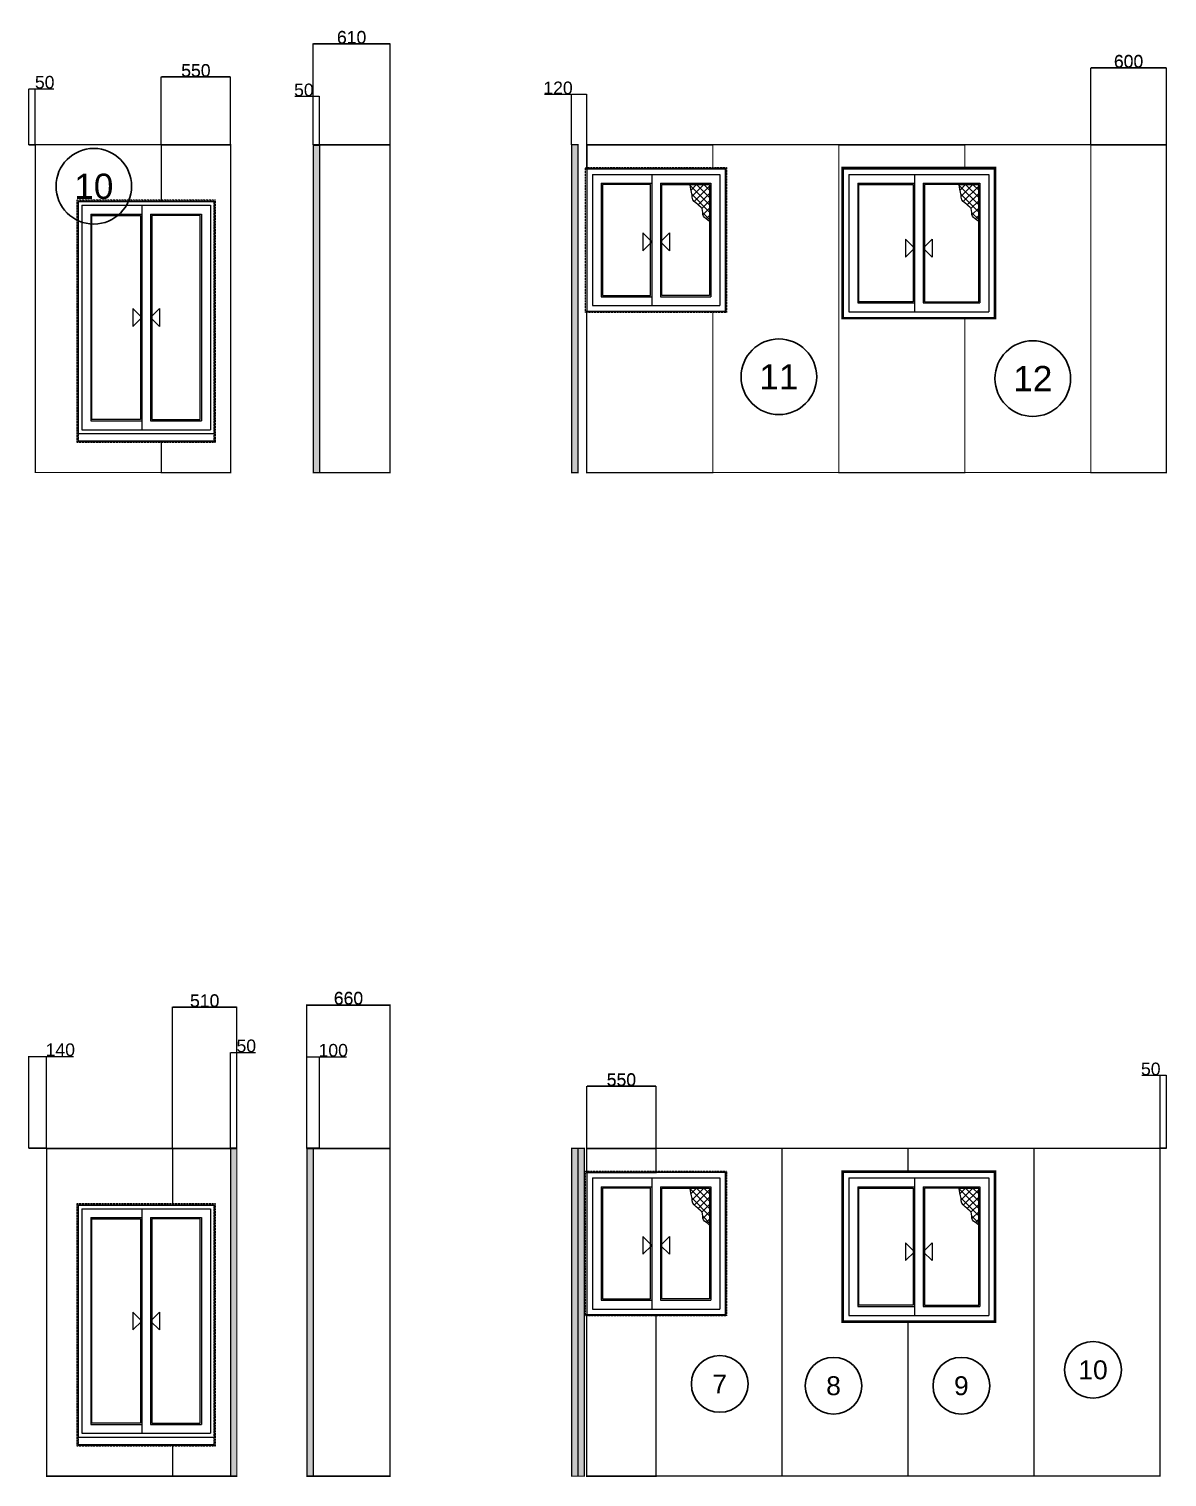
# Model space of a CAD drawing. Header units: millimetres. Extents: x 55547 to 190849, y 191990 to 326950.
# Drawn here: x 142917 to 151949, y 217054 to 228541 of the extents above; entities that cross this region are included whole.
import ezdxf
from ezdxf.enums import TextEntityAlignment as Align

# ---------------------------------------------------------------- set-up
doc = ezdxf.new("R2010")
doc.units = ezdxf.units.MM
doc.linetypes.add('HID', pattern=[3, 2, -1])
doc.layers.get('Defpoints').update_dxf_attribs({"color": 144})
for name, color, linetype in [('000_50T 1pcs', 3, 'Continuous'), ('000_50T 갯수', 2, 'Continuous'), ('000_90T 2pcs', 4, 'Continuous'), ('000_90T 갯수', 2, 'Continuous'), ('000_삭제분', 4, 'Continuous'), ('AA-DWXM-WIND', 4, 'Continuous'), ('HAT', 9, 'Continuous'), ('WID', 4, 'Continuous')]:
    doc.layers.add(name, color=color, linetype=linetype)
doc.styles.get("Standard").update_dxf_attribs({"font": 'arial.ttf'})
doc.dimstyles.new('ISO-25', dxfattribs={"dimtxt": 2.5, "dimasz": 2.5, "dimexe": 1.25, "dimexo": 0.625, "dimtad": 1, "dimtxsty": 'Standard', "dimcen": 2.5, "dimadec": 0, "dimazin": 0, "dimtfac": 1, "dimtmove": 0, "dimatfit": 3, "dimfxl": 1, "dimarcsym": 0})

# ---------------------------------------------------------------- blocks, each defined once
blk = doc.blocks.new('*D185')
at = {"layer": '000_50T 1pcs', "color": 0, "lineweight": -2, "transparency": 16777216}
for p, q in [((142917, 227623), (142917, 228067)), ((142920, 228066), (142965, 228066)), ((142967, 227623), (142967, 228067)), ((142967, 228066), (143114, 228066))]:
    blk.add_line(p, q, dxfattribs=at)
at = {"layer": '000_50T 1pcs', "color": 0, "transparency": 16777216}
for points in [[(142920, 228066), (142920, 228066), (142917, 228066)], [(142965, 228066), (142965, 228066), (142967, 228066)]]:
    blk.add_solid(points, dxfattribs=at)
at = {"layer": 'Defpoints', "color": 0, "transparency": 16777216}
for p in [(142967, 228066), (142917, 227622), (142967, 227622)]:
    blk.add_point(p, dxfattribs=at)
at = {"layer": '000_50T 1pcs', "color": 0, "lineweight": 30, "transparency": 16777216, "insert": (143042, 228118), "char_height": 100, "attachment_point": 5}
blk.add_mtext('50', dxfattribs=at)
blk = doc.blocks.new('*D186')
at = {"layer": '000_50T 1pcs', "color": 0, "lineweight": -2, "transparency": 16777216}
for p, q in [((143967, 227623), (143967, 228162)), ((144515, 228161), (143970, 228161)), ((144517, 227623), (144517, 228162))]:
    blk.add_line(p, q, dxfattribs=at)
at = {"layer": '000_50T 1pcs', "color": 0, "transparency": 16777216}
for points in [[(143970, 228161), (143970, 228160), (143967, 228161)], [(144515, 228161), (144515, 228160), (144517, 228161)]]:
    blk.add_solid(points, dxfattribs=at)
at = {"layer": 'Defpoints', "color": 0, "transparency": 16777216}
for p in [(143967, 228161), (143967, 227622), (144517, 227622)]:
    blk.add_point(p, dxfattribs=at)
at = {"layer": '000_50T 1pcs', "color": 0, "lineweight": 30, "transparency": 16777216, "insert": (144242, 228212), "char_height": 100, "attachment_point": 5}
blk.add_mtext('550', dxfattribs=at)
blk = doc.blocks.new('*D187')
at = {"layer": '000_50T 1pcs', "color": 0, "lineweight": -2, "transparency": 16777216}
for p, q in [((145173, 228006), (145027, 228006)), ((145173, 227623), (145173, 228007)), ((145221, 228006), (145176, 228006)), ((145223, 227623), (145223, 228007))]:
    blk.add_line(p, q, dxfattribs=at)
at = {"layer": '000_50T 1pcs', "color": 0, "transparency": 16777216}
for points in [[(145176, 228006), (145176, 228005), (145173, 228006)], [(145221, 228006), (145221, 228005), (145223, 228006)]]:
    blk.add_solid(points, dxfattribs=at)
at = {"layer": 'Defpoints', "color": 0, "transparency": 16777216}
for p in [(145173, 228006), (145173, 227622), (145223, 227622)]:
    blk.add_point(p, dxfattribs=at)
at = {"layer": '000_50T 1pcs', "color": 0, "lineweight": 30, "transparency": 16777216, "insert": (145099, 228057), "char_height": 100, "attachment_point": 5}
blk.add_mtext('50', dxfattribs=at)
blk = doc.blocks.new('*D188')
at = {"layer": '000_50T 1pcs', "color": 0, "lineweight": -2, "transparency": 16777216}
for p, q in [((145173, 227623), (145173, 228425)), ((145781, 228424), (145176, 228424)), ((145783, 227623), (145783, 228425))]:
    blk.add_line(p, q, dxfattribs=at)
at = {"layer": '000_50T 1pcs', "color": 0, "transparency": 16777216}
for points in [[(145176, 228424), (145176, 228423), (145173, 228424)], [(145781, 228424), (145781, 228423), (145783, 228424)]]:
    blk.add_solid(points, dxfattribs=at)
at = {"layer": 'Defpoints', "color": 0, "transparency": 16777216}
for p in [(145173, 228424), (145173, 227622), (145783, 227622)]:
    blk.add_point(p, dxfattribs=at)
at = {"layer": '000_50T 1pcs', "color": 0, "lineweight": 30, "transparency": 16777216, "insert": (145478, 228475), "char_height": 100, "attachment_point": 5}
blk.add_mtext('610', dxfattribs=at)
blk = doc.blocks.new('*D189')
at = {"layer": '000_50T 1pcs', "color": 0, "lineweight": -2, "transparency": 16777216}
for p, q in [((147224, 228021), (147009, 228021)), ((147224, 227623), (147224, 228023)), ((147342, 228021), (147227, 228021)), ((147344, 227623), (147344, 228023))]:
    blk.add_line(p, q, dxfattribs=at)
at = {"layer": '000_50T 1pcs', "color": 0, "transparency": 16777216}
for points in [[(147227, 228022), (147227, 228021), (147224, 228021)], [(147342, 228022), (147342, 228021), (147344, 228021)]]:
    blk.add_solid(points, dxfattribs=at)
at = {"layer": 'Defpoints', "color": 0, "transparency": 16777216}
for p in [(147224, 228021), (147224, 227622), (147344, 227622)]:
    blk.add_point(p, dxfattribs=at)
at = {"layer": '000_50T 1pcs', "color": 0, "lineweight": 30, "transparency": 16777216, "insert": (147116, 228073), "char_height": 100, "attachment_point": 5}
blk.add_mtext('120', dxfattribs=at)
blk = doc.blocks.new('*D190')
at = {"layer": '000_50T 1pcs', "color": 0, "lineweight": -2, "transparency": 16777216}
for p, q in [((151344, 227623), (151344, 228234)), ((151942, 228233), (151347, 228233)), ((151944, 227623), (151944, 228234))]:
    blk.add_line(p, q, dxfattribs=at)
at = {"layer": '000_50T 1pcs', "color": 0, "transparency": 16777216}
for points in [[(151347, 228233), (151347, 228232), (151344, 228233)], [(151942, 228233), (151942, 228232), (151944, 228233)]]:
    blk.add_solid(points, dxfattribs=at)
at = {"layer": 'Defpoints', "color": 0, "transparency": 16777216}
for p in [(151344, 228233), (151344, 227622), (151944, 227622)]:
    blk.add_point(p, dxfattribs=at)
at = {"layer": '000_50T 1pcs', "color": 0, "lineweight": 30, "transparency": 16777216, "insert": (151644, 228285), "char_height": 100, "attachment_point": 5}
blk.add_mtext('600', dxfattribs=at)
blk = doc.blocks.new('*D235')
at = {"layer": '000_50T 1pcs', "color": 0, "lineweight": -2, "transparency": 16777216}
for p, q in [((142917, 219662), (142917, 220392)), ((142920, 220391), (143055, 220391)), ((143057, 219662), (143057, 220392)), ((143057, 220391), (143272, 220391))]:
    blk.add_line(p, q, dxfattribs=at)
at = {"layer": '000_50T 1pcs', "color": 0, "transparency": 16777216}
for points in [[(142920, 220391), (142920, 220391), (142917, 220391)], [(143055, 220391), (143055, 220391), (143057, 220391)]]:
    blk.add_solid(points, dxfattribs=at)
at = {"layer": 'Defpoints', "color": 0, "transparency": 16777216}
for p in [(143057, 220391), (142917, 219662), (143057, 219662)]:
    blk.add_point(p, dxfattribs=at)
at = {"layer": '000_50T 1pcs', "color": 0, "lineweight": 30, "transparency": 16777216, "insert": (143166, 220443), "char_height": 100, "attachment_point": 5}
blk.add_mtext('140', dxfattribs=at)
blk = doc.blocks.new('*D236')
at = {"layer": '000_50T 1pcs', "color": 0, "lineweight": -2, "transparency": 16777216}
for p, q in [((144517, 219662), (144517, 220423)), ((144520, 220422), (144565, 220422)), ((144567, 219662), (144567, 220423)), ((144567, 220422), (144714, 220422))]:
    blk.add_line(p, q, dxfattribs=at)
at = {"layer": '000_50T 1pcs', "color": 0, "transparency": 16777216}
for points in [[(144520, 220422), (144520, 220422), (144517, 220422)], [(144565, 220422), (144565, 220422), (144567, 220422)]]:
    blk.add_solid(points, dxfattribs=at)
at = {"layer": 'Defpoints', "color": 0, "transparency": 16777216}
for p in [(144567, 220422), (144517, 219662), (144567, 219662)]:
    blk.add_point(p, dxfattribs=at)
at = {"layer": '000_50T 1pcs', "color": 0, "lineweight": 30, "transparency": 16777216, "insert": (144642, 220474), "char_height": 100, "attachment_point": 5}
blk.add_mtext('50', dxfattribs=at)
blk = doc.blocks.new('*D237')
at = {"layer": '000_50T 1pcs', "color": 0, "lineweight": -2, "transparency": 16777216}
for p, q in [((144057, 219662), (144057, 220783)), ((144565, 220782), (144060, 220782)), ((144567, 219662), (144567, 220783))]:
    blk.add_line(p, q, dxfattribs=at)
at = {"layer": '000_50T 1pcs', "color": 0, "transparency": 16777216}
for points in [[(144060, 220782), (144060, 220781), (144057, 220782)], [(144565, 220782), (144565, 220781), (144567, 220782)]]:
    blk.add_solid(points, dxfattribs=at)
at = {"layer": 'Defpoints', "color": 0, "transparency": 16777216}
for p in [(144057, 220782), (144057, 219662), (144567, 219662)]:
    blk.add_point(p, dxfattribs=at)
at = {"layer": '000_50T 1pcs', "color": 0, "lineweight": 30, "transparency": 16777216, "insert": (144312, 220833), "char_height": 100, "attachment_point": 5}
blk.add_mtext('510', dxfattribs=at)
blk = doc.blocks.new('*D238')
at = {"layer": '000_50T 1pcs', "color": 0, "lineweight": -2, "transparency": 16777216}
for p, q in [((145123, 219662), (145123, 220389)), ((145126, 220388), (145221, 220388)), ((145223, 219662), (145223, 220389)), ((145223, 220388), (145438, 220388))]:
    blk.add_line(p, q, dxfattribs=at)
at = {"layer": '000_50T 1pcs', "color": 0, "transparency": 16777216}
for points in [[(145126, 220388), (145126, 220387), (145123, 220388)], [(145221, 220388), (145221, 220387), (145223, 220388)]]:
    blk.add_solid(points, dxfattribs=at)
at = {"layer": 'Defpoints', "color": 0, "transparency": 16777216}
for p in [(145223, 220388), (145123, 219662), (145223, 219662)]:
    blk.add_point(p, dxfattribs=at)
at = {"layer": '000_50T 1pcs', "color": 0, "lineweight": 30, "transparency": 16777216, "insert": (145332, 220439), "char_height": 100, "attachment_point": 5}
blk.add_mtext('100', dxfattribs=at)
blk = doc.blocks.new('*D239')
at = {"layer": '000_50T 1pcs', "color": 0, "lineweight": -2, "transparency": 16777216}
for p, q in [((145123, 219663), (145123, 220802)), ((145126, 220801), (145781, 220801)), ((145783, 219662), (145783, 220802))]:
    blk.add_line(p, q, dxfattribs=at)
at = {"layer": '000_50T 1pcs', "color": 0, "transparency": 16777216}
for points in [[(145126, 220801), (145126, 220801), (145123, 220801)], [(145781, 220801), (145781, 220801), (145783, 220801)]]:
    blk.add_solid(points, dxfattribs=at)
at = {"layer": 'Defpoints', "color": 0, "transparency": 16777216}
for p in [(145783, 220801), (145123, 219662), (145783, 219662)]:
    blk.add_point(p, dxfattribs=at)
at = {"layer": '000_50T 1pcs', "color": 0, "lineweight": 30, "transparency": 16777216, "insert": (145453, 220853), "char_height": 100, "attachment_point": 5}
blk.add_mtext('660', dxfattribs=at)
blk = doc.blocks.new('*D240')
at = {"layer": '000_50T 1pcs', "color": 0, "lineweight": -2, "transparency": 16777216}
for p, q in [((151894, 220240), (151748, 220240)), ((151894, 219662), (151894, 220241)), ((151942, 220240), (151897, 220240)), ((151944, 219662), (151944, 220241))]:
    blk.add_line(p, q, dxfattribs=at)
at = {"layer": '000_50T 1pcs', "color": 0, "transparency": 16777216}
for points in [[(151897, 220240), (151897, 220239), (151894, 220240)], [(151942, 220240), (151942, 220239), (151944, 220240)]]:
    blk.add_solid(points, dxfattribs=at)
at = {"layer": 'Defpoints', "color": 0, "transparency": 16777216}
for p in [(151894, 220240), (151894, 219662), (151944, 219662)]:
    blk.add_point(p, dxfattribs=at)
at = {"layer": '000_50T 1pcs', "color": 0, "lineweight": 30, "transparency": 16777216, "insert": (151820, 220291), "char_height": 100, "attachment_point": 5}
blk.add_mtext('50', dxfattribs=at)
blk = doc.blocks.new('*D241')
at = {"layer": '000_90T 2pcs', "color": 0, "lineweight": -2, "transparency": 16777216}
for p, q in [((147344, 219662), (147344, 220156)), ((147892, 220155), (147347, 220155)), ((147894, 219662), (147894, 220156))]:
    blk.add_line(p, q, dxfattribs=at)
at = {"layer": '000_90T 2pcs', "color": 0, "transparency": 16777216}
for points in [[(147347, 220155), (147347, 220154), (147344, 220155)], [(147892, 220155), (147892, 220154), (147894, 220155)]]:
    blk.add_solid(points, dxfattribs=at)
at = {"layer": 'Defpoints', "color": 0, "transparency": 16777216}
for p in [(147344, 220155), (147344, 219662), (147894, 219662)]:
    blk.add_point(p, dxfattribs=at)
at = {"layer": '000_90T 2pcs', "color": 0, "lineweight": 30, "transparency": 16777216, "insert": (147619, 220207), "char_height": 100, "attachment_point": 5}
blk.add_mtext('550', dxfattribs=at)
blk = doc.blocks.new('*D261')
at = {"layer": '000_삭제분', "color": 0, "lineweight": -2, "transparency": 16777216}
for p, q in [((143967, 227621), (143967, 228159)), ((144515, 228158), (143970, 228158)), ((144517, 227621), (144517, 228159))]:
    blk.add_line(p, q, dxfattribs=at)
at = {"layer": '000_삭제분', "color": 0, "transparency": 16777216}
for points in [[(143970, 228159), (143970, 228158), (143967, 228158)], [(144515, 228159), (144515, 228158), (144517, 228158)]]:
    blk.add_solid(points, dxfattribs=at)
at = {"layer": 'Defpoints', "color": 0, "transparency": 16777216}
for p in [(143967, 228158), (143967, 227620), (144517, 227620)]:
    blk.add_point(p, dxfattribs=at)
at = {"layer": '000_삭제분', "color": 0, "lineweight": 30, "transparency": 16777216, "insert": (144242, 228210), "char_height": 100, "attachment_point": 5}
blk.add_mtext('550', dxfattribs=at)
blk = doc.blocks.new('*D262')
at = {"layer": '000_삭제분', "color": 0, "lineweight": -2, "transparency": 16777216}
for p, q in [((145173, 227621), (145173, 228423)), ((145781, 228421), (145176, 228421)), ((145783, 227621), (145783, 228423))]:
    blk.add_line(p, q, dxfattribs=at)
at = {"layer": '000_삭제분', "color": 0, "transparency": 16777216}
for points in [[(145176, 228422), (145176, 228421), (145173, 228421)], [(145781, 228422), (145781, 228421), (145783, 228421)]]:
    blk.add_solid(points, dxfattribs=at)
at = {"layer": 'Defpoints', "color": 0, "transparency": 16777216}
for p in [(145173, 228421), (145173, 227620), (145783, 227620)]:
    blk.add_point(p, dxfattribs=at)
at = {"layer": '000_삭제분', "color": 0, "lineweight": 30, "transparency": 16777216, "insert": (145478, 228473), "char_height": 100, "attachment_point": 5}
blk.add_mtext('610', dxfattribs=at)
blk = doc.blocks.new('*D263')
at = {"layer": '000_삭제분', "color": 0, "lineweight": -2, "transparency": 16777216}
for p, q in [((151344, 227621), (151344, 228232)), ((151942, 228230), (151347, 228230)), ((151944, 227621), (151944, 228232))]:
    blk.add_line(p, q, dxfattribs=at)
at = {"layer": '000_삭제분', "color": 0, "transparency": 16777216}
for points in [[(151347, 228231), (151347, 228230), (151344, 228230)], [(151942, 228231), (151942, 228230), (151944, 228230)]]:
    blk.add_solid(points, dxfattribs=at)
at = {"layer": 'Defpoints', "color": 0, "transparency": 16777216}
for p in [(151344, 228230), (151344, 227620), (151944, 227620)]:
    blk.add_point(p, dxfattribs=at)
at = {"layer": '000_삭제분', "color": 0, "lineweight": 30, "transparency": 16777216, "insert": (151644, 228282), "char_height": 100, "attachment_point": 5}
blk.add_mtext('600', dxfattribs=at)
blk = doc.blocks.new('*D245')
at = {"layer": '000_삭제분', "color": 0, "lineweight": -2, "transparency": 16777216}
for p, q in [((144057, 219660), (144057, 220780)), ((144565, 220779), (144060, 220779)), ((144567, 219660), (144567, 220780))]:
    blk.add_line(p, q, dxfattribs=at)
at = {"layer": '000_삭제분', "color": 0, "transparency": 16777216}
for points in [[(144060, 220779), (144060, 220779), (144057, 220779)], [(144565, 220779), (144565, 220779), (144567, 220779)]]:
    blk.add_solid(points, dxfattribs=at)
at = {"layer": 'Defpoints', "color": 0, "transparency": 16777216}
for p in [(144057, 220779), (144057, 219659), (144567, 219659)]:
    blk.add_point(p, dxfattribs=at)
at = {"layer": '000_삭제분', "color": 0, "lineweight": 30, "transparency": 16777216, "insert": (144312, 220831), "char_height": 100, "attachment_point": 5}
blk.add_mtext('510', dxfattribs=at)
blk = doc.blocks.new('*D146')
at = {"layer": '000_삭제분', "color": 0, "lineweight": -2, "transparency": 16777216}
for p, q in [((145123, 219661), (145123, 220800)), ((145126, 220798), (145781, 220798)), ((145783, 219660), (145783, 220800))]:
    blk.add_line(p, q, dxfattribs=at)
at = {"layer": '000_삭제분', "color": 0, "transparency": 16777216}
for points in [[(145126, 220799), (145126, 220798), (145123, 220798)], [(145781, 220799), (145781, 220798), (145783, 220798)]]:
    blk.add_solid(points, dxfattribs=at)
at = {"layer": 'Defpoints', "color": 0, "transparency": 16777216}
for p in [(145783, 220798), (145123, 219660), (145783, 219659)]:
    blk.add_point(p, dxfattribs=at)
at = {"layer": '000_삭제분', "color": 0, "lineweight": 30, "transparency": 16777216, "insert": (145453, 220850), "char_height": 100, "attachment_point": 5}
blk.add_mtext('660', dxfattribs=at)
blk = doc.blocks.new('*D246')
at = {"layer": '000_삭제분', "color": 0, "lineweight": -2, "transparency": 16777216}
for p, q in [((147344, 219660), (147344, 220154)), ((147892, 220152), (147347, 220152)), ((147894, 219660), (147894, 220154))]:
    blk.add_line(p, q, dxfattribs=at)
at = {"layer": '000_삭제분', "color": 0, "transparency": 16777216}
for points in [[(147347, 220153), (147347, 220152), (147344, 220152)], [(147892, 220153), (147892, 220152), (147894, 220152)]]:
    blk.add_solid(points, dxfattribs=at)
at = {"layer": 'Defpoints', "color": 0, "transparency": 16777216}
for p in [(147344, 220152), (147344, 219659), (147894, 219659)]:
    blk.add_point(p, dxfattribs=at)
at = {"layer": '000_삭제분', "color": 0, "lineweight": 30, "transparency": 16777216, "insert": (147619, 220204), "char_height": 100, "attachment_point": 5}
blk.add_mtext('550', dxfattribs=at)

msp = doc.modelspace()

# ---------------------------------------------------------------- hatches: boundary and pattern name
at = {"layer": '000_50T 1pcs', "transparency": 33554687}
h = msp.add_hatch(dxfattribs=at)
h.set_pattern_fill('HOUND', color=1)
h.set_pattern_definition([(0, (-241821.6553, 32134.2966), (6.35, 1.5875), [25.4, -12.7]), (90, (-241821.6553, 32134.2966), (-1.5875, -6.35), [25.4, -12.7])])
h.paths.add_polyline_path([(145223.36, 227622.496), (145173.36, 227622.496), (145173.36, 225021.871), (145223.36, 225021.871)])
h = msp.add_hatch(dxfattribs=at)
h.set_pattern_fill('HOUND', color=1)
h.set_pattern_definition([(0, (-239770.7376, 32134.2966), (6.35, 1.5875), [25.4, -12.7]), (90, (-239770.7376, 32134.2966), (-1.5875, -6.35), [25.4, -12.7])])
h.paths.add_polyline_path([(147274.277, 227622.496), (147224.277, 227622.496), (147224.277, 225021.871), (147274.277, 225021.871)])
h = msp.add_hatch(dxfattribs=at)
h.set_pattern_fill('HOUND', color=1)
h.set_pattern_definition([(0, (-242477.8537, 24173.5725), (6.35, 1.5875), [25.4, -12.7]), (90, (-242477.8537, 24173.5725), (-1.5875, -6.35), [25.4, -12.7])])
h.paths.add_polyline_path([(144567.161, 219661.772), (144517.161, 219661.772), (144517.161, 217061.147), (144567.161, 217061.147)])
h = msp.add_hatch(dxfattribs=at)
h.set_pattern_fill('HOUND', color=1)
h.set_pattern_definition([(0, (-241871.6553, 24174.8225), (6.35, 1.5875), [25.4, -12.7]), (90, (-241871.6553, 24174.8225), (-1.5875, -6.35), [25.4, -12.7])])
h.paths.add_polyline_path([(145173.36, 219663.022), (145123.36, 219663.022), (145123.36, 217062.397), (145173.36, 217062.397)])
h = msp.add_hatch(dxfattribs=at)
h.set_pattern_fill('HOUND', color=1)
h.set_pattern_definition([(0, (-239770.7376, 24173.5725), (6.35, 1.5875), [25.4, -12.7]), (90, (-239770.7376, 24173.5725), (-1.5875, -6.35), [25.4, -12.7])])
h.paths.add_polyline_path([(147274.277, 219661.772), (147224.277, 219661.772), (147224.277, 217061.147), (147274.277, 217061.147)])
h = msp.add_hatch(dxfattribs=at)
h.set_pattern_fill('HOUND', color=1)
h.set_pattern_definition([(0, (-239720.7376, 24173.5725), (6.35, 1.5875), [25.4, -12.7]), (90, (-239720.7376, 24173.5725), (-1.5875, -6.35), [25.4, -12.7])])
h.paths.add_polyline_path([(147324.277, 219661.772), (147274.277, 219661.772), (147274.277, 217061.147), (147324.277, 217061.147)])
at = {"layer": 'HAT'}
h = msp.add_hatch(dxfattribs=at)
h.set_pattern_fill('NET', color=256, scale=13, angle=45, style=0)
h.set_pattern_definition([(45, (121977.35, 249284.283), (-29.18583, 29.18583), []), (135, (121977.35, 249284.283), (-29.18583, -29.18583), [])])
h.paths.add_polyline_path([(148319.277, 227014.084), (148305.244, 227025.505), (148277.726, 227045.445), (148269.564, 227056.321), (148265.03, 227068.103), (148264.123, 227084.418), (148261.403, 227101.638), (148258.682, 227116.14), (148249.614, 227127.922), (148236.919, 227137.892), (148224.224, 227148.768), (148212.435, 227159.644), (148196.112, 227173.239), (148186.137, 227186.834), (148180.696, 227206.774), (148179.79, 227223.994), (148176.162, 227246.653), (148169.815, 227269.311), (148168.001, 227289.251), (148164.374, 227299.221), (148161.653, 227307.496), (148319.277, 227307.496)])
h = msp.add_hatch(dxfattribs=at)
h.set_pattern_fill('NET', color=256, scale=13, angle=45, style=0)
h.set_pattern_definition([(45, (124112.35, 249284.283), (-29.18583, 29.18583), []), (135, (124112.35, 249284.283), (-29.18583, -29.18583), [])])
h.paths.add_polyline_path([(150454.277, 227014.084), (150440.244, 227025.505), (150412.726, 227045.445), (150404.564, 227056.321), (150400.03, 227068.103), (150399.123, 227084.418), (150396.403, 227101.638), (150393.682, 227116.14), (150384.614, 227127.922), (150371.919, 227137.892), (150359.224, 227148.768), (150347.435, 227159.644), (150331.112, 227173.239), (150321.137, 227186.834), (150315.696, 227206.774), (150314.79, 227223.994), (150311.162, 227246.653), (150304.815, 227269.311), (150303.001, 227289.251), (150299.374, 227299.221), (150296.653, 227307.496), (150454.277, 227307.496)])
h = msp.add_hatch(dxfattribs=at)
h.set_pattern_fill('NET', color=256, scale=13, angle=45, style=0)
h.set_pattern_definition([(45, (121977.35, 241323.56), (-29.18583, 29.18583), []), (135, (121977.35, 241323.56), (-29.18583, -29.18583), [])])
h.paths.add_polyline_path([(148319.277, 219053.36), (148305.244, 219064.781), (148277.726, 219084.721), (148269.564, 219095.597), (148265.03, 219107.379), (148264.123, 219123.693), (148261.403, 219140.914), (148258.682, 219155.416), (148249.614, 219167.198), (148236.919, 219177.168), (148224.224, 219188.044), (148212.435, 219198.92), (148196.112, 219212.515), (148186.137, 219226.11), (148180.696, 219246.05), (148179.79, 219263.27), (148176.162, 219285.929), (148169.815, 219308.587), (148168.001, 219328.527), (148164.374, 219338.497), (148161.653, 219346.772), (148319.277, 219346.772)])
h = msp.add_hatch(dxfattribs=at)
h.set_pattern_fill('NET', color=256, scale=13, angle=45, style=0)
h.set_pattern_definition([(45, (124112.35, 241323.56), (-29.18583, 29.18583), []), (135, (124112.35, 241323.56), (-29.18583, -29.18583), [])])
h.paths.add_polyline_path([(150454.277, 219053.36), (150440.244, 219064.781), (150412.726, 219084.721), (150404.564, 219095.597), (150400.03, 219107.379), (150399.123, 219123.693), (150396.403, 219140.914), (150393.682, 219155.416), (150384.614, 219167.198), (150371.919, 219177.168), (150359.224, 219188.044), (150347.435, 219198.92), (150331.112, 219212.515), (150321.137, 219226.11), (150315.696, 219246.05), (150314.79, 219263.27), (150311.162, 219285.929), (150304.815, 219308.587), (150303.001, 219328.527), (150299.374, 219338.497), (150296.653, 219346.772), (150454.277, 219346.772)])

# ---------------------------------------------------------------- linework, layer by layer
at = {"layer": '000_50T 1pcs', "lineweight": 30}
for points in [[(142917.161, 227622.496), (142967.161, 227622.496)], [(145223.36, 227622.496), (145173.36, 227622.496)], [(147344.277, 227432.496), (147344.277, 227622.496)], [(142917.161, 219661.772), (143057.161, 219661.772)], [(144517.161, 219661.772), (144567.161, 219661.772)], [(145223.36, 219661.772), (145123.36, 219661.772)], [(151944.277, 219661.772), (151894.277, 219661.772)]]:
    msp.add_lwpolyline(points, dxfattribs=at)
at = {"layer": '000_50T 1pcs', "lineweight": 30, "const_width": 10}
for points in [[(143967.161, 227172.496), (143307.161, 227172.496), (143307.161, 225272.496), (143967.161, 225272.496), (143967.161, 225022.496), (142967.161, 225022.496), (142967.161, 227622.496), (143967.161, 227622.496)], [(143967.161, 227622.496), (143967.161, 227172.496), (144387.161, 227172.496), (144387.161, 225272.496), (143967.161, 225272.496), (143967.161, 225022.496), (144517.161, 225022.496), (144517.161, 227622.496)], [(145173.36, 227622.496), (145783.36, 227622.496), (145783.36, 225022.496), (145173.36, 225022.496)], [(148344.277, 227622.496), (147344.277, 227622.496), (147344.277, 227432.496), (148344.277, 227432.496)], [(148344.277, 227622.496), (148344.277, 227432.496), (148444.277, 227432.496), (148444.277, 226302.496), (148344.277, 226302.496), (148344.277, 225022.496), (149344.277, 225022.496), (149344.277, 227622.496)], [(149344.277, 227622.496), (150344.277, 227622.496), (150344.277, 227432.496), (149379.277, 227432.496), (149379.277, 226252.496), (150344.277, 226252.496), (150344.277, 225022.496), (149344.277, 225022.496)], [(150344.277, 227622.496), (150344.277, 227432.496), (150579.277, 227432.496), (150579.277, 226252.496), (150344.277, 226252.496), (150344.277, 225022.496), (151344.277, 225022.496), (151344.277, 227622.496)], [(151944.277, 227622.496), (151344.277, 227622.496), (151344.277, 225022.496), (151944.277, 225022.496)], [(147344.277, 226302.496), (148344.277, 226302.496), (148344.277, 225022.496), (147344.277, 225022.496)], [(144057.161, 219661.772), (144057.161, 219211.772), (143307.161, 219211.772), (143307.161, 217311.772), (144057.161, 217311.772), (144057.161, 217061.772), (143057.161, 217061.772), (143057.161, 219662.397)], [(144567.161, 219661.772), (144057.161, 219661.772), (144057.161, 219211.772), (144387.161, 219211.772), (144387.161, 217311.772), (144057.161, 217311.772), (144057.161, 217061.772), (144517.161, 217061.772), (144567.161, 217061.772)], [(145123.36, 219661.772), (145783.36, 219661.772), (145783.36, 217061.772), (145123.36, 217061.772)]]:
    msp.add_lwpolyline(points, close=True, dxfattribs=at)
at = {"layer": '000_50T 1pcs', "color": 1, "const_width": 10}
for points in [[(145223.36, 227622.496), (145173.36, 227622.496), (145173.36, 225021.871), (145223.36, 225021.871)], [(147274.277, 227622.496), (147224.277, 227622.496), (147224.277, 225021.871), (147274.277, 225021.871)], [(144567.161, 219661.772), (144517.161, 219661.772), (144517.161, 217061.147), (144567.161, 217061.147)], [(145173.36, 219663.022), (145123.36, 219663.022), (145123.36, 217062.397), (145173.36, 217062.397)], [(147274.277, 219661.772), (147224.277, 219661.772), (147224.277, 217061.147), (147274.277, 217061.147)], [(147324.277, 219661.772), (147274.277, 219661.772), (147274.277, 217061.147), (147324.277, 217061.147)]]:
    msp.add_lwpolyline(points, close=True, dxfattribs=at)
at = {"layer": '000_50T 갯수', "color": 2, "lineweight": 30}
for centre in [(143431.874, 227293.198), (148868.592, 225781.832), (150883.746, 225767.838)]:
    msp.add_circle(centre, 300, dxfattribs=at)
at = {"layer": '000_90T 2pcs', "lineweight": 30, "const_width": 10}
for points in [[(147344.277, 219471.772), (147894.277, 219471.772), (147894.277, 219661.772), (147344.277, 219661.772)], [(147894.277, 219661.772), (147894.277, 219471.772), (148444.277, 219471.772), (148444.277, 218341.772), (147894.277, 218341.772), (147894.277, 217061.772), (148894.277, 217061.772), (148894.277, 219661.772)], [(149894.277, 219661.772), (149894.277, 219481.772), (149894.277, 219471.772), (149379.277, 219471.772), (149379.277, 218291.772), (149894.277, 218291.772), (149894.277, 217061.772), (148894.277, 217061.772), (148894.277, 219661.772)], [(149894.277, 219661.772), (149894.277, 219471.772), (150579.277, 219471.772), (150579.277, 218291.772), (149894.277, 218291.772), (149894.277, 217061.772), (150894.277, 217061.772), (150894.277, 219661.772)], [(147344.277, 218341.772), (147894.277, 218341.772), (147894.277, 217061.772), (147344.277, 217061.772)]]:
    msp.add_lwpolyline(points, close=True, dxfattribs=at)
at = {"layer": '000_90T 2pcs', "const_width": 10}
msp.add_lwpolyline([(150894.277, 219661.772), (150894.277, 217061.772), (151894.277, 217061.772), (151894.277, 219661.772)], close=True, dxfattribs=at)
at = {"layer": '000_90T 갯수', "color": 2, "lineweight": 30}
for centre in [(151361.679, 217904.604), (148399.627, 217792.651), (149302.248, 217778.657), (150316.822, 217778.657)]:
    msp.add_circle(centre, 225, dxfattribs=at)
at = {"layer": '000_삭제분', "color": 1, "lineweight": 30, "const_width": 10, "elevation": 0}
for points in [[(143967.161, 227619.996), (143967.161, 227169.996), (144387.161, 227169.996), (144387.161, 225269.996), (143967.161, 225269.996), (143967.161, 225019.996), (144517.161, 225019.996), (144517.161, 227619.996)], [(145173.36, 227619.996), (145783.36, 227619.996), (145783.36, 225019.996), (145173.36, 225019.996)], [(148344.277, 227619.996), (147344.277, 227619.996), (147344.277, 227429.996), (148344.277, 227429.996)], [(149344.277, 227619.996), (150344.277, 227619.996), (150344.277, 227429.996), (149379.277, 227429.996), (149379.277, 226249.996), (150344.277, 226249.996), (150344.277, 225019.996), (149344.277, 225019.996)], [(151944.277, 227619.996), (151344.277, 227619.996), (151344.277, 225019.996), (151944.277, 225019.996)], [(147344.277, 226299.996), (148344.277, 226299.996), (148344.277, 225019.996), (147344.277, 225019.996)], [(144057.161, 219659.272), (144057.161, 219209.272), (143307.161, 219209.272), (143307.161, 217309.272), (144057.161, 217309.272), (144057.161, 217059.272), (143057.161, 217059.272), (143057.161, 219659.897)], [(144567.161, 219659.272), (144057.161, 219659.272), (144057.161, 219209.272), (144387.161, 219209.272), (144387.161, 217309.272), (144057.161, 217309.272), (144057.161, 217059.272), (144517.161, 217059.272), (144567.161, 217059.272)], [(145123.36, 219659.272), (145783.36, 219659.272), (145783.36, 217059.272), (145123.36, 217059.272)], [(147344.277, 219469.272), (147894.277, 219469.272), (147894.277, 219659.272), (147344.277, 219659.272)], [(147344.277, 218339.272), (147894.277, 218339.272), (147894.277, 217059.272), (147344.277, 217059.272)]]:
    msp.add_lwpolyline(points, close=True, dxfattribs=at)
at = {"layer": '000_삭제분', "color": 1, "lineweight": 30, "elevation": 0}
for points in [[(145223.36, 227619.996), (145173.36, 227619.996)], [(147344.277, 227429.996), (147344.277, 227619.996)], [(144517.161, 219659.272), (144567.161, 219659.272)], [(145223.36, 219659.272), (145123.36, 219659.272)]]:
    msp.add_lwpolyline(points, dxfattribs=at)
at = {"layer": 'AA-DWXM-WIND'}
for p, q in [((147344.277, 227432.496), (148444.277, 227432.496)), ((147344.277, 227432.496), (147344.277, 226302.496)), ((147389.277, 227387.496), (148399.277, 227387.496)), ((147389.277, 227387.496), (147389.277, 226347.496)), ((147859.277, 227387.496), (147859.277, 226347.496)), ((148399.277, 227387.496), (148399.277, 226347.496)), ((148444.277, 227432.496), (148444.277, 226302.496)), ((149379.277, 227432.496), (150579.277, 227432.496)), ((149379.277, 227432.496), (149379.277, 226252.496)), ((149424.277, 227387.496), (150534.277, 227387.496)), ((149424.277, 227387.496), (149424.277, 226297.496)), ((149944.277, 227387.496), (149944.277, 226297.496)), ((150534.277, 227387.496), (150534.277, 226297.496)), ((147459.277, 227317.496), (147459.277, 226417.496)), ((147459.277, 227317.496), (147859.277, 227317.496)), ((147929.277, 227317.496), (148329.277, 227317.496)), ((147929.277, 227317.496), (147929.277, 226417.496)), ((148329.277, 227317.496), (148329.277, 226417.496)), ((149494.277, 227317.496), (149494.277, 226367.496)), ((149494.277, 227317.496), (149944.277, 227317.496)), ((150014.277, 227317.496), (150464.277, 227317.496)), ((150014.277, 227317.496), (150014.277, 226367.496)), ((150464.277, 227317.496), (150464.277, 226367.496)), ((147459.277, 226417.496), (147859.277, 226417.496)), ((147929.277, 226417.496), (148329.277, 226417.496)), ((147344.277, 226302.496), (148444.277, 226302.496)), ((147389.277, 226347.496), (148399.277, 226347.496)), ((149424.277, 226297.496), (150534.277, 226297.496)), ((149494.277, 226367.496), (149944.277, 226367.496)), ((150014.277, 226367.496), (150464.277, 226367.496)), ((147344.277, 219471.772), (148444.277, 219471.772)), ((147344.277, 219471.772), (147344.277, 218341.772)), ((147389.277, 219426.772), (148399.277, 219426.772)), ((147389.277, 219426.772), (147389.277, 218386.772)), ((147859.277, 219426.772), (147859.277, 218386.772)), ((148399.277, 219426.772), (148399.277, 218386.772)), ((148444.277, 219471.772), (148444.277, 218341.772)), ((149379.277, 219471.772), (150579.277, 219471.772)), ((149379.277, 219471.772), (149379.277, 218291.772)), ((149424.277, 219426.772), (150534.277, 219426.772)), ((149424.277, 219426.772), (149424.277, 218336.772)), ((149944.277, 219426.772), (149944.277, 218336.772)), ((150534.277, 219426.772), (150534.277, 218336.772)), ((147459.277, 219356.772), (147459.277, 218456.772)), ((147459.277, 219356.772), (147859.277, 219356.772)), ((147929.277, 219356.772), (148329.277, 219356.772)), ((147929.277, 219356.772), (147929.277, 218456.772)), ((148329.277, 219356.772), (148329.277, 218456.772)), ((149494.277, 219356.772), (149494.277, 218406.772)), ((149494.277, 219356.772), (149944.277, 219356.772)), ((150014.277, 219356.772), (150464.277, 219356.772)), ((150014.277, 219356.772), (150014.277, 218406.772)), ((150464.277, 219356.772), (150464.277, 218406.772)), ((147389.277, 218386.772), (148399.277, 218386.772)), ((147459.277, 218456.772), (147859.277, 218456.772)), ((147929.277, 218456.772), (148329.277, 218456.772)), ((149494.277, 218406.772), (149944.277, 218406.772)), ((150014.277, 218406.772), (150464.277, 218406.772)), ((147344.277, 218341.772), (148444.277, 218341.772)), ((149424.277, 218336.772), (150534.277, 218336.772))]:
    msp.add_line(p, q, dxfattribs=at)
at = {"layer": 'AA-DWXM-WIND', "color": 4, "linetype": 'Continuous'}
for p, q in [((143307.161, 227172.496), (144387.161, 227172.496)), ((143307.161, 227172.496), (143307.161, 225332.496)), ((143337.161, 227142.496), (144357.161, 227142.496)), ((143337.161, 227142.496), (143337.161, 225362.496)), ((143812.161, 227142.496), (143812.161, 225362.496)), ((144357.161, 227142.496), (144357.161, 225362.496)), ((144387.161, 227172.496), (144387.161, 225332.496)), ((143407.161, 227072.496), (143812.161, 227072.496)), ((143407.161, 227072.496), (143407.161, 225432.496)), ((143882.161, 227072.496), (144287.161, 227072.496)), ((143882.161, 227072.496), (143882.161, 225432.496)), ((144287.161, 227072.496), (144287.161, 225432.496)), ((143407.161, 225432.496), (143812.161, 225432.496)), ((143882.161, 225432.496), (144287.161, 225432.496)), ((143307.161, 225332.496), (144387.161, 225332.496)), ((143337.161, 225362.496), (144357.161, 225362.496)), ((143307.161, 219211.772), (144387.161, 219211.772)), ((143307.161, 219211.772), (143307.161, 217371.772)), ((143337.161, 219181.772), (144357.161, 219181.772)), ((143337.161, 219181.772), (143337.161, 217401.772)), ((143812.161, 219181.772), (143812.161, 217401.772)), ((144357.161, 219181.772), (144357.161, 217401.772)), ((144387.161, 219211.772), (144387.161, 217371.772)), ((143407.161, 219111.772), (143812.161, 219111.772)), ((143407.161, 219111.772), (143407.161, 217471.772)), ((143882.161, 219111.772), (144287.161, 219111.772)), ((143882.161, 219111.772), (143882.161, 217471.772)), ((144287.161, 219111.772), (144287.161, 217471.772)), ((143407.161, 217471.772), (143812.161, 217471.772)), ((143882.161, 217471.772), (144287.161, 217471.772)), ((143307.161, 217371.772), (144387.161, 217371.772)), ((143337.161, 217401.772), (144357.161, 217401.772))]:
    msp.add_line(p, q, dxfattribs=at)
at = {"layer": 'AA-DWXM-WIND', "color": 7, "linetype": 'HID'}
for points in [[(147334.277, 227442.496), (148454.277, 227442.496), (148454.277, 226292.496), (147334.277, 226292.496)], [(143297.161, 225262.496), (144397.161, 225262.496), (144397.161, 227182.496), (143297.161, 227182.496)], [(143307.161, 225272.496), (144387.161, 225272.496), (144387.161, 227172.496), (143307.161, 227172.496)], [(147334.277, 219481.772), (148454.277, 219481.772), (148454.277, 218331.772), (147334.277, 218331.772)], [(143297.161, 217301.772), (144397.161, 217301.772), (144397.161, 219221.772), (143297.161, 219221.772)], [(143307.161, 217311.772), (144387.161, 217311.772), (144387.161, 219211.772), (143307.161, 219211.772)]]:
    msp.add_lwpolyline(points, close=True, dxfattribs=at)
at = {"layer": 'AA-DWXM-WIND', "color": 7, "linetype": 'HID', "const_width": 10}
for points in [[(150589.277, 226242.496), (149369.277, 226242.496), (149369.277, 227442.496), (150589.277, 227442.496)], [(150589.277, 218281.772), (149369.277, 218281.772), (149369.277, 219481.772), (150589.277, 219481.772)]]:
    msp.add_lwpolyline(points, close=True, dxfattribs=at)
at = {"layer": 'AA-DWXM-WIND', "const_width": 10}
for points in [[(150579.277, 227432.496), (150579.277, 226252.496)], [(149379.277, 226252.496), (150579.277, 226252.496)], [(150579.277, 219471.772), (150579.277, 218291.772)], [(149379.277, 218291.772), (150579.277, 218291.772)]]:
    msp.add_lwpolyline(points, dxfattribs=at)
at = {"layer": 'AA-DWXM-WIND', "color": 8, "linetype": 'Continuous'}
for points in [[(147469.277, 226427.496), (147849.277, 226427.496), (147849.277, 227307.496), (147469.277, 227307.496)], [(147939.277, 227307.496), (148319.277, 227307.496), (148319.277, 226427.496), (147939.277, 226427.496)], [(149504.277, 227307.496), (149934.277, 227307.496), (149934.277, 226377.496), (149504.277, 226377.496)], [(150024.277, 226377.496), (150454.277, 226377.496), (150454.277, 227307.496), (150024.277, 227307.496)], [(143417.161, 227062.496), (143802.161, 227062.496), (143802.161, 225442.496), (143417.161, 225442.496)], [(143892.161, 225442.496), (144277.161, 225442.496), (144277.161, 227062.496), (143892.161, 227062.496)], [(147469.277, 218466.772), (147849.277, 218466.772), (147849.277, 219346.772), (147469.277, 219346.772)], [(147939.277, 219346.772), (148319.277, 219346.772), (148319.277, 218466.772), (147939.277, 218466.772)], [(149504.277, 219346.772), (149934.277, 219346.772), (149934.277, 218416.772), (149504.277, 218416.772)], [(150024.277, 218416.772), (150454.277, 218416.772), (150454.277, 219346.772), (150024.277, 219346.772)], [(143417.161, 219101.772), (143802.161, 219101.772), (143802.161, 217481.772), (143417.161, 217481.772)], [(143892.161, 217481.772), (144277.161, 217481.772), (144277.161, 219101.772), (143892.161, 219101.772)]]:
    msp.add_lwpolyline(points, close=True, dxfattribs=at)
at = {"layer": 'AA-DWXM-WIND', "color": 7}
for points in [[(143741.451, 226323.206), (143741.451, 226181.785), (143812.161, 226252.496)], [(143952.872, 226323.206), (143952.872, 226181.785), (143882.161, 226252.496)], [(143741.451, 218362.482), (143741.451, 218221.061), (143812.161, 218291.772)], [(143952.872, 218362.482), (143952.872, 218221.061), (143882.161, 218291.772)]]:
    msp.add_lwpolyline(points, close=True, dxfattribs=at)
at = {"layer": 'HAT'}
for points in [[(148319.277, 227014.084), (148305.244, 227025.505), (148277.726, 227045.445), (148269.564, 227056.321), (148265.03, 227068.103), (148264.123, 227084.418), (148261.403, 227101.638), (148258.682, 227116.14), (148249.614, 227127.922), (148236.919, 227137.892), (148224.224, 227148.768), (148212.435, 227159.644), (148196.112, 227173.239), (148186.137, 227186.834), (148180.696, 227206.774), (148179.79, 227223.994), (148176.162, 227246.653), (148169.815, 227269.311), (148168.001, 227289.251), (148164.374, 227299.221), (148161.653, 227307.496), (148319.277, 227307.496)], [(150454.277, 227014.084), (150440.244, 227025.505), (150412.726, 227045.445), (150404.564, 227056.321), (150400.03, 227068.103), (150399.123, 227084.418), (150396.403, 227101.638), (150393.682, 227116.14), (150384.614, 227127.922), (150371.919, 227137.892), (150359.224, 227148.768), (150347.435, 227159.644), (150331.112, 227173.239), (150321.137, 227186.834), (150315.696, 227206.774), (150314.79, 227223.994), (150311.162, 227246.653), (150304.815, 227269.311), (150303.001, 227289.251), (150299.374, 227299.221), (150296.653, 227307.496), (150454.277, 227307.496)], [(148319.277, 219053.36), (148305.244, 219064.781), (148277.726, 219084.721), (148269.564, 219095.597), (148265.03, 219107.379), (148264.123, 219123.693), (148261.403, 219140.914), (148258.682, 219155.416), (148249.614, 219167.198), (148236.919, 219177.168), (148224.224, 219188.044), (148212.435, 219198.92), (148196.112, 219212.515), (148186.137, 219226.11), (148180.696, 219246.05), (148179.79, 219263.27), (148176.162, 219285.929), (148169.815, 219308.587), (148168.001, 219328.527), (148164.374, 219338.497), (148161.653, 219346.772), (148319.277, 219346.772)], [(150454.277, 219053.36), (150440.244, 219064.781), (150412.726, 219084.721), (150404.564, 219095.597), (150400.03, 219107.379), (150399.123, 219123.693), (150396.403, 219140.914), (150393.682, 219155.416), (150384.614, 219167.198), (150371.919, 219177.168), (150359.224, 219188.044), (150347.435, 219198.92), (150331.112, 219212.515), (150321.137, 219226.11), (150315.696, 219246.05), (150314.79, 219263.27), (150311.162, 219285.929), (150304.815, 219308.587), (150303.001, 219328.527), (150299.374, 219338.497), (150296.653, 219346.772), (150454.277, 219346.772)]]:
    msp.add_lwpolyline(points, close=True, dxfattribs=at)
at = {"layer": 'WID', "color": 7}
for points in [[(147788.567, 226923.206), (147788.567, 226781.785), (147859.277, 226852.496)], [(147999.988, 226923.206), (147999.988, 226781.785), (147929.277, 226852.496)], [(149873.567, 226873.206), (149873.567, 226731.785), (149944.277, 226802.496)], [(150084.988, 226873.206), (150084.988, 226731.785), (150014.277, 226802.496)], [(147788.567, 218962.482), (147788.567, 218821.061), (147859.277, 218891.772)], [(147999.988, 218962.482), (147999.988, 218821.061), (147929.277, 218891.772)], [(149873.567, 218912.482), (149873.567, 218771.061), (149944.277, 218841.772)], [(150084.988, 218912.482), (150084.988, 218771.061), (150014.277, 218841.772)]]:
    msp.add_lwpolyline(points, close=True, dxfattribs=at)

# ---------------------------------------------------------------- texts
at = {"layer": '000_50T 갯수', "color": 2, "lineweight": 30}
for s, p in [('10', (143431.874, 227293.198)), ('11', (148868.592, 225781.832)), ('12', (150883.746, 225767.838))]:
    msp.add_text(s, height=200, dxfattribs=at).set_placement(p, align=Align.MIDDLE_CENTER)
at = {"layer": '000_90T 갯수', "color": 2, "lineweight": 30}
for s, p in [('10', (151361.679, 217904.604)), ('7', (148399.627, 217792.651)), ('8', (149302.248, 217778.657)), ('9', (150316.822, 217778.657))]:
    msp.add_text(s, height=150, dxfattribs=at).set_placement(p, align=Align.MIDDLE_CENTER)

# ---------------------------------------------------------------- dimensions: what is measured, and where the dimension line sits
at = {"layer": '000_50T 1pcs', "lineweight": 30}
for base, p1, p2, picture, middle in [((145173.36, 228423.792), (145783.36, 227622.496), (145173.36, 227622.496), '*D188', (145478.36, 228475.474)), ((143967.161, 228160.666), (144517.161, 227622.496), (143967.161, 227622.496), '*D186', (144242.161, 228212.348)), ((151344.277, 228232.889), (151944.277, 227622.496), (151344.277, 227622.496), '*D190', (151644.277, 228284.571)), ((142967.161, 228065.931), (142917.161, 227622.496), (142967.161, 227622.496), '*D185', (143041.739, 228117.613)), ((147224.277, 228021.258), (147344.277, 227622.496), (147224.277, 227622.496), '*D189', (147115.559, 228072.94)), ((145173.36, 228005.683), (145223.36, 227622.496), (145173.36, 227622.496), '*D187', (145098.782, 228057.365)), ((144057.161, 220781.522), (144567.161, 219661.772), (144057.161, 219661.772), '*D237', (144312.161, 220833.204)), ((145783.36, 220800.927), (145123.36, 219662.397), (145783.36, 219661.772), '*D239', (145453.36, 220852.609)), ((143057.161, 220390.938), (142917.161, 219661.772), (143057.161, 219661.772), '*D235', (143165.88, 220442.62)), ((144567.161, 220421.994), (144517.161, 219661.772), (144567.161, 219661.772), '*D236', (144641.739, 220473.677)), ((145223.36, 220387.639), (145123.36, 219661.772), (145223.36, 219661.772), '*D238', (145332.078, 220439.322)), ((151894.277, 220239.809), (151944.277, 219661.772), (151894.277, 219661.772), '*D240', (151819.699, 220291.491))]:
    dim = msp.add_linear_dim(base=base, p1=p1, p2=p2, dimstyle='ISO-25', override={"dimtxt": 100}, dxfattribs=at)
    dim.commit()
    dim.dimension.update_dxf_attribs({"geometry": picture, "text_midpoint": middle})
at = {"layer": '000_90T 2pcs', "lineweight": 30}
dim = msp.add_linear_dim(base=(147344.277, 220154.906), p1=(147894.277, 219661.772), p2=(147344.277, 219661.772), dimstyle='ISO-25', override={"dimtxt": 100}, dxfattribs=at)
dim.commit()
dim.dimension.update_dxf_attribs({"geometry": '*D241', "text_midpoint": (147619.277, 220206.588)})
at = {"layer": '000_삭제분', "color": 1, "lineweight": 30}
for base, p1, p2, picture, middle in [((145173.36, 228421.292, 0), (145783.36, 227619.996, 0), (145173.36, 227619.996, 0), '*D262', (145478.36, 228472.974, 0)), ((143967.161, 228158.166, 0), (144517.161, 227619.996, 0), (143967.161, 227619.996, 0), '*D261', (144242.161, 228209.848, 0)), ((151344.277, 228230.389, 0), (151944.277, 227619.996, 0), (151344.277, 227619.996, 0), '*D263', (151644.277, 228282.071, 0)), ((144057.161, 220779.022, 0), (144567.161, 219659.272, 0), (144057.161, 219659.272, 0), '*D245', (144312.161, 220830.704, 0)), ((145783.36, 220798.427, 0), (145123.36, 219659.897, 0), (145783.36, 219659.272, 0), '*D146', (145453.36, 220850.109, 0)), ((147344.277, 220152.406, 0), (147894.277, 219659.272, 0), (147344.277, 219659.272, 0), '*D246', (147619.277, 220204.088, 0))]:
    dim = msp.add_linear_dim(base=base, p1=p1, p2=p2, dimstyle='ISO-25', override={"dimtxt": 100}, dxfattribs=at)
    dim.commit()
    dim.dimension.update_dxf_attribs({"geometry": picture, "text_midpoint": middle})

doc.saveas('drawing.dxf')
